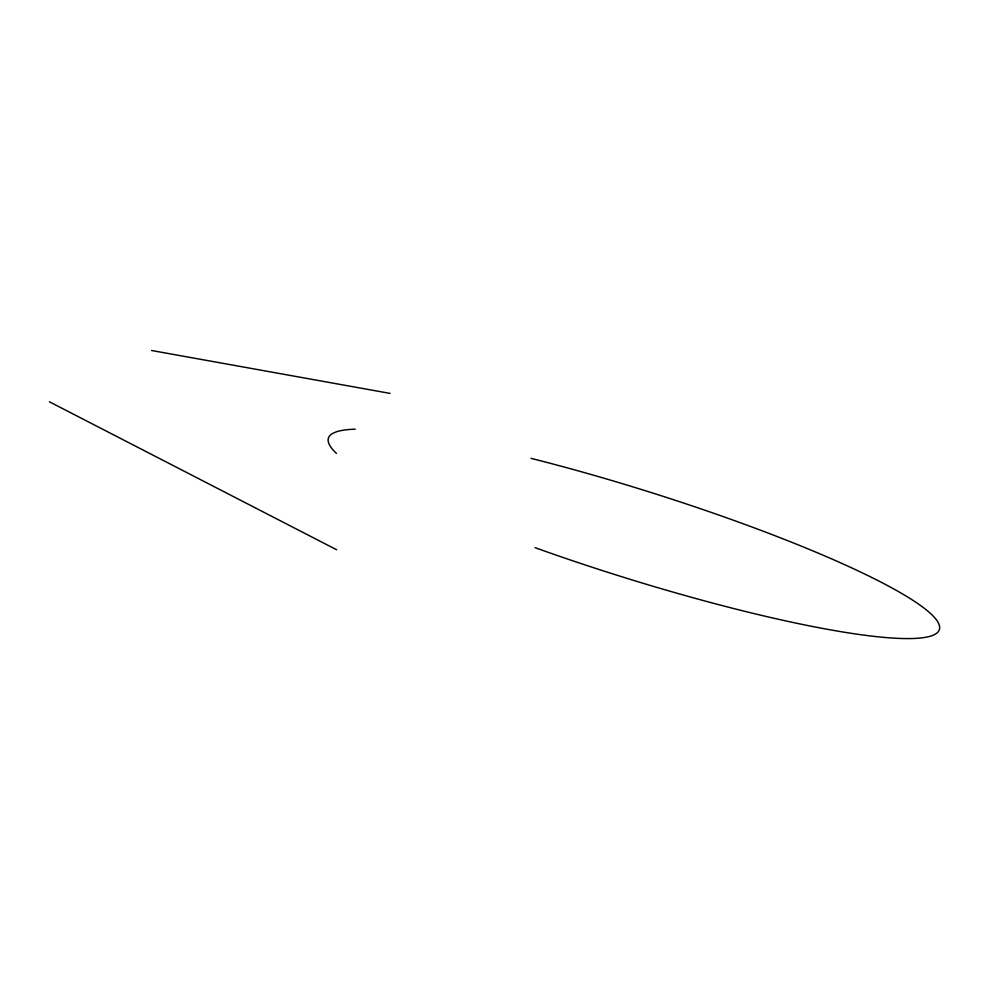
<?xml version="1.0" encoding="UTF-8"?>
<svg xmlns="http://www.w3.org/2000/svg" width="989" height="989" viewBox="0 0 989 989"><rect width="100%" height="100%" fill="white"/><g stroke="black" fill="none" stroke-linecap="round" stroke-linejoin="round"><path stroke-width="1.48" d="M151.589 350.502L390.062 393.399M49.45 401.806L336.656 549.773M531.019 458.34A320.102 44.554 17.4 0 1 939.649 627.224A320.102 44.554 17.4 0 1 535.049 547.659M336.458 453.432A320.102 44.554 17.4 0 1 355.199 429.177"/></g></svg>
